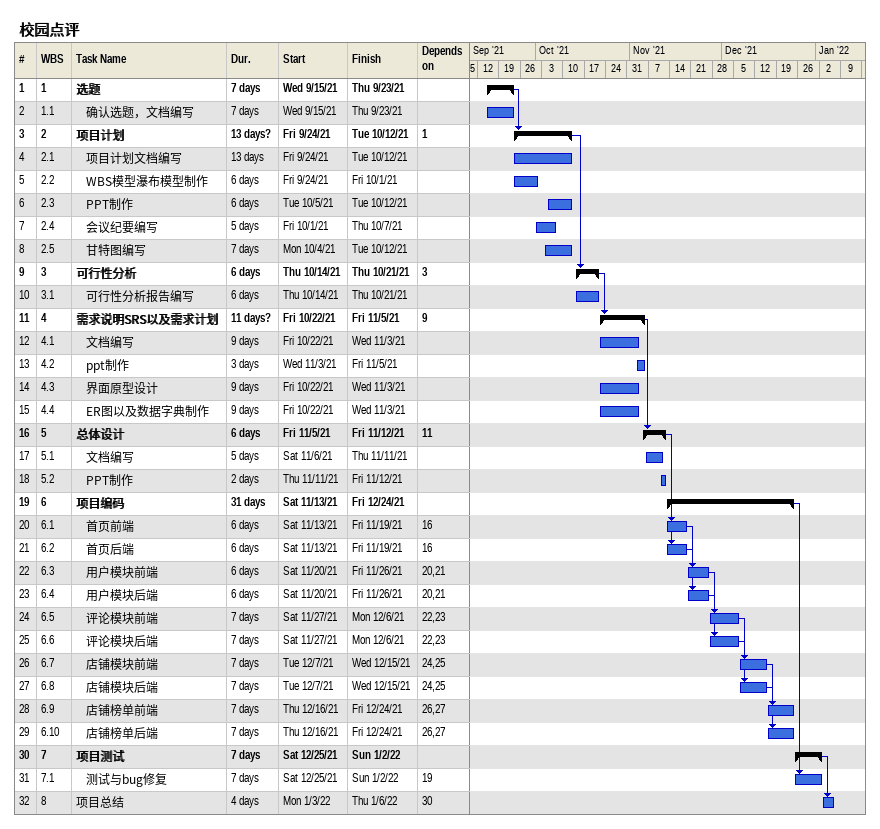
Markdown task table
校园点评

| ID | WBS | Task | Duration | Start | Finish | Predecessors |
|---|---|---|---|---|---|---|
| 1 | 1 | **选题** | 7d | 2021-09-15 | 2021-09-23 |  |
| 2 | 1.1 | 确认选题，文档编写 | 7d | 2021-09-15 | 2021-09-23 |  |
| 3 | 2 | **项目计划** | 13d? | 2021-09-24 | 2021-10-12 | 1 |
| 4 | 2.1 | 项目计划文档编写 | 13d | 2021-09-24 | 2021-10-12 |  |
| 5 | 2.2 | WBS模型瀑布模型制作 | 6d | 2021-09-24 | 2021-10-01 |  |
| 6 | 2.3 | PPT制作 | 6d | 2021-10-05 | 2021-10-12 |  |
| 7 | 2.4 | 会议纪要编写 | 5d | 2021-10-01 | 2021-10-07 |  |
| 8 | 2.5 | 甘特图编写 | 7d | 2021-10-04 | 2021-10-12 |  |
| 9 | 3 | **可行性分析** | 6d | 2021-10-14 | 2021-10-21 | 3 |
| 10 | 3.1 | 可行性分析报告编写 | 6d | 2021-10-14 | 2021-10-21 |  |
| 11 | 4 | **需求说明SRS以及需求计划** | 11d? | 2021-10-22 | 2021-11-05 | 9 |
| 12 | 4.1 | 文档编写 | 9d | 2021-10-22 | 2021-11-03 |  |
| 13 | 4.2 | ppt制作 | 3d | 2021-11-03 | 2021-11-05 |  |
| 14 | 4.3 | 界面原型设计 | 9d | 2021-10-22 | 2021-11-03 |  |
| 15 | 4.4 | ER图以及数据字典制作 | 9d | 2021-10-22 | 2021-11-03 |  |
| 16 | 5 | **总体设计** | 6d | 2021-11-05 | 2021-11-12 | 11 |
| 17 | 5.1 | 文档编写 | 5d | 2021-11-06 | 2021-11-11 |  |
| 18 | 5.2 | PPT制作 | 2d | 2021-11-11 | 2021-11-12 |  |
| 19 | 6 | **项目编码** | 31d | 2021-11-13 | 2021-12-24 |  |
| 20 | 6.1 | 首页前端 | 6d | 2021-11-13 | 2021-11-19 | 16 |
| 21 | 6.2 | 首页后端 | 6d | 2021-11-13 | 2021-11-19 | 16 |
| 22 | 6.3 | 用户模块前端 | 6d | 2021-11-20 | 2021-11-26 | 20, 21 |
| 23 | 6.4 | 用户模块后端 | 6d | 2021-11-20 | 2021-11-26 | 20, 21 |
| 24 | 6.5 | 评论模块前端 | 7d | 2021-11-27 | 2021-12-06 | 22, 23 |
| 25 | 6.6 | 评论模块后端 | 7d | 2021-11-27 | 2021-12-06 | 22, 23 |
| 26 | 6.7 | 店铺模块前端 | 7d | 2021-12-07 | 2021-12-15 | 24, 25 |
| 27 | 6.8 | 店铺模块后端 | 7d | 2021-12-07 | 2021-12-15 | 24, 25 |
| 28 | 6.9 | 店铺榜单前端 | 7d | 2021-12-16 | 2021-12-24 | 26, 27 |
| 29 | 6.10 | 店铺榜单后端 | 7d | 2021-12-16 | 2021-12-24 | 26, 27 |
| 30 | 7 | **项目测试** | 7d | 2021-12-25 | 2022-01-02 |  |
| 31 | 7.1 | 测试与bug修复 | 7d | 2021-12-25 | 2022-01-02 | 19 |
| 32 | 8 | 项目总结 | 4d | 2022-01-03 | 2022-01-06 | 30 |
